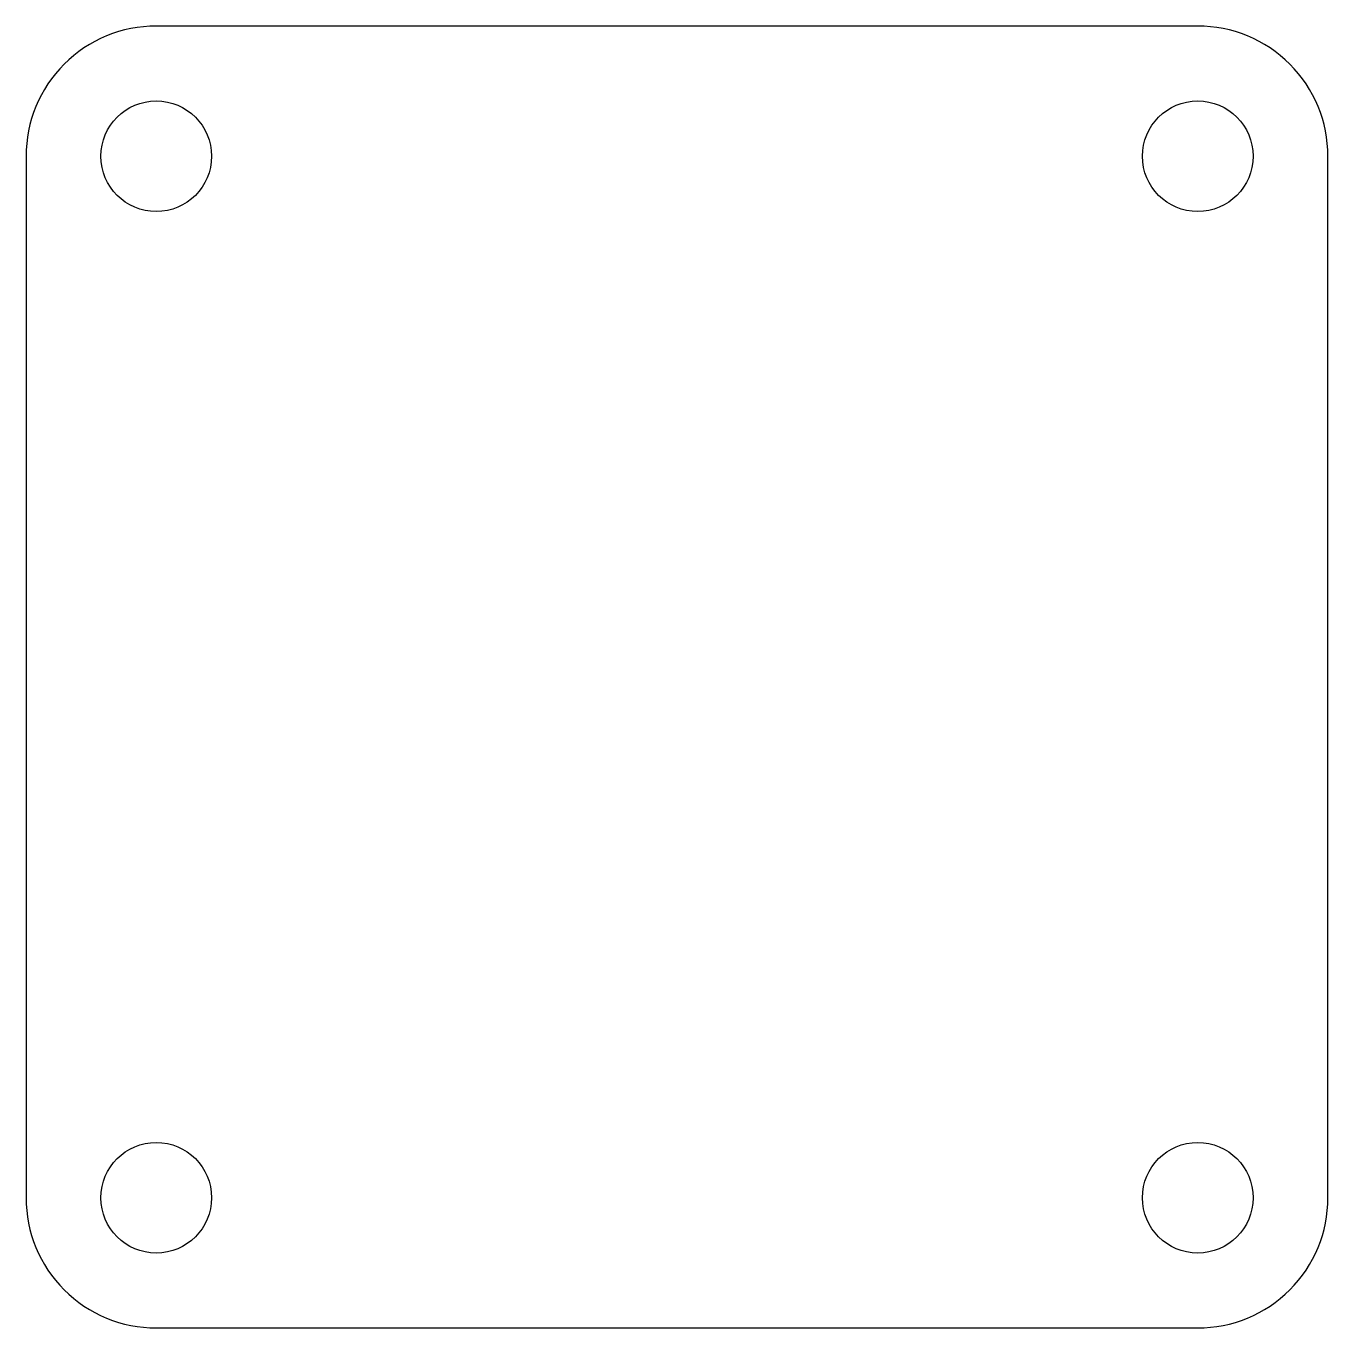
# Model space of a CAD drawing. Header units: millimetres. Extents: x -40 to 0, y 0 to 40.
import ezdxf

# ---------------------------------------------------------------- set-up
doc = ezdxf.new("R2010")
doc.units = ezdxf.units.MM
doc.layers.get('0').update_dxf_attribs({"linetype": 'CONTINUOUS'})

msp = doc.modelspace()

# ---------------------------------------------------------------- linework, layer by layer
msp.add_lwpolyline([(-4, 0, 0.414214), (0, 4), (0, 36, 0.414214), (-4, 40), (-36, 40, 0.414214), (-40, 36), (-40, 4, 0.414214), (-36, 0)], format="xyb", close=True)
for centre in [(-36, 36), (-4, 36), (-36, 4), (-4, 4)]:
    msp.add_circle(centre, 1.7)

doc.saveas('drawing.dxf')
